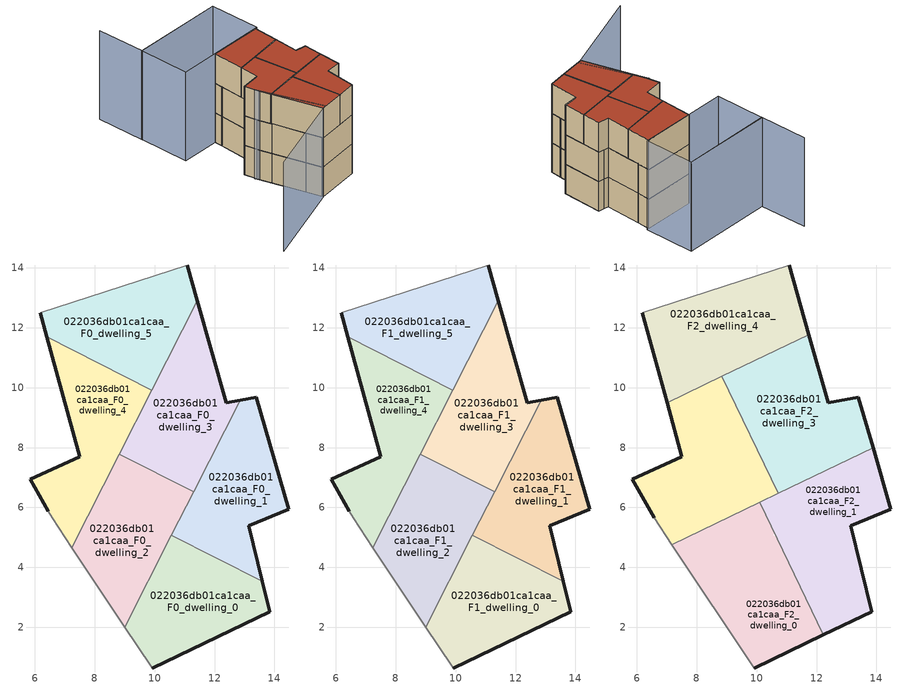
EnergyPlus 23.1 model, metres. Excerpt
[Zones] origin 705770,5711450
022036db01ca1caa_F0_dwelling_0
 floor ground (EU_floor_Construction): 13.84,2.52 13.59,3.54 10.56,5.07 9.01,2.01 9.86,0.72 9.92,0.64 z0
 wall outside (EU_wall_Construction): 13.59,3.54 13.84,2.52 9.92,0.64 z0:3
 wall adiabatic (EU_wall_Construction): 9.92,0.64 9.86,0.72 9.01,2.01 z0:3
 wall to 022036db01ca1caa_F0_dwelling_1 (EU_wall_Construction): 10.56,5.07 13.59,3.54 z0:3
 wall to 022036db01ca1caa_F0_dwelling_2 (EU_wall_Construction): 9.01,2.01 10.56,5.07 z0:3
022036db01ca1caa_F0_dwelling_1
 floor ground (EU_floor_Construction): 13.59,3.54 13.15,5.38 14.48,5.93 13.4,9.68 12.85,9.58 10.56,5.07 z0
 wall outside (EU_wall_Construction): 12.85,9.58 13.4,9.68 14.48,5.93 13.15,5.38 13.59,3.54 z0:3
 wall to 022036db01ca1caa_F0_dwelling_3 (EU_wall_Construction): 11.3,6.53 12.85,9.58 z0:3
 wall to 022036db01ca1caa_F0_dwelling_2 (EU_wall_Construction): 10.56,5.07 11.3,6.53 z0:3
022036db01ca1caa_F0_dwelling_2
 floor ground (EU_floor_Construction): 9.01,2.01 11.3,6.53 8.83,7.78 7.24,4.65 z0
 wall to 022036db01ca1caa_F0_dwelling_3 (EU_wall_Construction): 8.83,7.78 11.3,6.53 z0:3
 wall adiabatic (EU_wall_Construction): 9.01,2.01 7.24,4.65 z0:3
 wall to 022036db01ca1caa_F0_dwelling_4 (EU_wall_Construction): 7.24,4.65 8.83,7.78 z0:3
022036db01ca1caa_F0_dwelling_3
 floor ground (EU_floor_Construction): 11.3,6.53 12.85,9.58 12.39,9.5 11.42,12.9 8.83,7.78 z0
 wall outside (EU_wall_Construction): 11.42,12.9 12.39,9.5 12.85,9.58 z0:3
 wall to 022036db01ca1caa_F0_dwelling_5 (EU_wall_Construction): 9.91,9.92 11.42,12.9 z0:3
 wall to 022036db01ca1caa_F0_dwelling_4 (EU_wall_Construction): 8.83,7.78 9.91,9.92 z0:3
022036db01ca1caa_F0_dwelling_4
 floor ground (EU_floor_Construction): 7.24,4.65 9.91,9.92 6.4,11.7 7.46,7.87 7.51,7.69 5.85,6.93 6.44,5.88 6.57,5.65 z0
 wall outside (EU_wall_Construction): 6.44,5.88 5.85,6.93 7.51,7.69 7.46,7.87 6.4,11.7 z0:3
 wall adiabatic (EU_wall_Construction): 7.24,4.65 6.57,5.65 6.44,5.88 z0:3
 wall to 022036db01ca1caa_F0_dwelling_5 (EU_wall_Construction): 6.4,11.7 9.91,9.92 z0:3
022036db01ca1caa_F0_dwelling_5
 floor ground (EU_floor_Construction): 9.91,9.92 11.42,12.9 11.08,14.09 6.19,12.49 6.4,11.7 z0
 wall outside (EU_wall_Construction): 6.4,11.7 6.19,12.49 / 11.08,14.09 11.42,12.9 z0:3
 wall adiabatic (EU_wall_Construction): 6.19,12.49 11.08,14.09 z0:3
022036db01ca1caa_F1_dwelling_0
 floor to 022036db01ca1caa_F0_dwelling_0 (EU_floor_Construction): 13.84,2.52 13.59,3.54 10.56,5.07 9.01,2.01 9.86,0.72 9.92,0.64 z3
 wall outside (EU_wall_Construction): 13.59,3.54 13.84,2.52 9.92,0.64 z3:6
 wall adiabatic (EU_wall_Construction): 9.92,0.64 9.86,0.72 9.01,2.01 z3:6
 wall to 022036db01ca1caa_F1_dwelling_1 (EU_wall_Construction): 10.56,5.07 13.59,3.54 z3:6
 wall to 022036db01ca1caa_F1_dwelling_2 (EU_wall_Construction): 9.01,2.01 10.56,5.07 z3:6
022036db01ca1caa_F1_dwelling_1
 floor to 022036db01ca1caa_F0_dwelling_1 (EU_floor_Construction): 13.59,3.54 13.15,5.38 14.48,5.93 13.4,9.68 12.85,9.58 10.56,5.07 z3
 wall outside (EU_wall_Construction): 12.85,9.58 13.4,9.68 14.48,5.93 13.15,5.38 13.59,3.54 z3:6
 wall to 022036db01ca1caa_F1_dwelling_3 (EU_wall_Construction): 11.3,6.53 12.85,9.58 z3:6
 wall to 022036db01ca1caa_F1_dwelling_2 (EU_wall_Construction): 10.56,5.07 11.3,6.53 z3:6
022036db01ca1caa_F1_dwelling_2
 floor to 022036db01ca1caa_F0_dwelling_2 (EU_floor_Construction): 9.01,2.01 11.3,6.53 8.83,7.78 7.24,4.65 z3
 wall to 022036db01ca1caa_F1_dwelling_3 (EU_wall_Construction): 8.83,7.78 11.3,6.53 z3:6
 wall adiabatic (EU_wall_Construction): 9.01,2.01 7.24,4.65 z3:6
 wall to 022036db01ca1caa_F1_dwelling_4 (EU_wall_Construction): 7.24,4.65 8.83,7.78 z3:6
 ceiling adiabatic (EU_roof_Construction): 10.5,6.93 10.72,6.47 7.33,4.84 8.83,7.78 z6
022036db01ca1caa_F1_dwelling_3
 floor to 022036db01ca1caa_F0_dwelling_3 (EU_floor_Construction): 11.3,6.53 12.85,9.58 12.39,9.5 11.42,12.9 8.83,7.78 z3
 wall outside (EU_wall_Construction): 11.42,12.9 12.39,9.5 12.85,9.58 z3:6
 wall to 022036db01ca1caa_F1_dwelling_5 (EU_wall_Construction): 9.91,9.92 11.42,12.9 z3:6
 wall to 022036db01ca1caa_F1_dwelling_4 (EU_wall_Construction): 8.83,7.78 9.91,9.92 z3:6
 ceiling adiabatic (EU_roof_Construction): 9.47,9.06 10.5,6.93 8.83,7.78 z6
022036db01ca1caa_F1_dwelling_4
 floor to 022036db01ca1caa_F0_dwelling_4 (EU_floor_Construction): 7.24,4.65 9.91,9.92 6.4,11.7 7.46,7.87 7.51,7.69 5.85,6.93 6.44,5.88 6.57,5.65 z3
 wall outside (EU_wall_Construction): 6.44,5.88 5.85,6.93 7.51,7.69 7.46,7.87 6.4,11.7 z3:6
 wall adiabatic (EU_wall_Construction): 7.24,4.65 6.57,5.65 6.44,5.88 z3:6
 wall to 022036db01ca1caa_F1_dwelling_5 (EU_wall_Construction): 6.4,11.7 9.91,9.92 z3:6
022036db01ca1caa_F1_dwelling_5
 floor to 022036db01ca1caa_F0_dwelling_5 (EU_floor_Construction): 9.91,9.92 11.42,12.9 11.08,14.09 6.19,12.49 6.4,11.7 z3
 wall outside (EU_wall_Construction): 6.4,11.7 6.19,12.49 / 11.08,14.09 11.42,12.9 z3:6
 wall adiabatic (EU_wall_Construction): 6.19,12.49 11.08,14.09 z3:6
022036db01ca1caa_F2_dwelling_0
 floor to 022036db01ca1caa_F1_dwelling_0 (EU_floor_Construction): 12.23,1.75 10.65,5.03 10.56,5.07 9.01,2.01 9.92,0.64 z6
 floor to 022036db01ca1caa_F1_dwelling_2 (EU_floor_Construction): 9.01,2.01 10.6,5.14 10.1,6.17 7.33,4.84 7.24,4.65 z6
 floor to 022036db01ca1caa_F1_dwelling_4 (EU_floor_Construction): 7.24,4.65 7.33,4.84 7.17,4.76 z6
 wall outside (EU_wall_Construction): 12.23,1.75 9.92,0.64 z6:9
 wall adiabatic (EU_wall_Construction): 9.92,0.64 7.17,4.76 z6:9
 wall to 022036db01ca1caa_F2_dwelling_1 (EU_wall_Construction): 10.1,6.17 12.23,1.75 z6:9
 wall to 022036db01ca1caa_F2_dwelling_2 (EU_wall_Construction): 7.17,4.76 10.1,6.17 z6:9
 roof outside (EU_roof_Construction): 10.1,6.17 12.23,1.75 9.92,0.64 7.17,4.76 z9
022036db01ca1caa_F2_dwelling_1
 floor to 022036db01ca1caa_F1_dwelling_1 (EU_floor_Construction): 13.59,3.54 13.15,5.38 14.48,5.93 13.89,7.99 11.45,6.82 10.6,5.14 10.65,5.03 z6
 floor to 022036db01ca1caa_F1_dwelling_0 (EU_floor_Construction): 13.84,2.52 13.59,3.54 10.65,5.03 12.23,1.75 z6
 floor to 022036db01ca1caa_F1_dwelling_3 (EU_floor_Construction): 11.3,6.53 11.45,6.82 11.07,6.64 z6
 floor to 022036db01ca1caa_F1_dwelling_2 (EU_floor_Construction): 10.6,5.14 11.3,6.53 11.07,6.64 10.1,6.17 z6
 wall outside (EU_wall_Construction): 13.89,7.99 14.48,5.93 13.15,5.38 13.84,2.52 12.23,1.75 z6:9
 wall to 022036db01ca1caa_F2_dwelling_3 (EU_wall_Construction): 10.72,6.47 13.89,7.99 z6:9
 wall to 022036db01ca1caa_F2_dwelling_2 (EU_wall_Construction): 10.1,6.17 10.72,6.47 z6:9
 roof outside (EU_roof_Construction): 13.89,7.99 14.48,5.93 13.15,5.38 13.84,2.52 12.23,1.75 10.1,6.17 z9
022036db01ca1caa_F2_dwelling_2
 floor to 022036db01ca1caa_F1_dwelling_4 (EU_floor_Construction): 7.33,4.84 9.47,9.06 8.84,10.37 7.01,9.49 7.46,7.87 7.51,7.69 5.85,6.93 6.44,5.88 6.57,5.65 7.17,4.76 z6
 floor adiabatic (EU_floor_Construction): 10.72,6.47 9.21,9.6 9.47,9.06 7.33,4.84 7.17,4.76 z6
 wall outside (EU_wall_Construction): 6.57,5.65 5.85,6.93 7.51,7.69 7.01,9.49 z6:9
 wall to 022036db01ca1caa_F2_dwelling_3 (EU_wall_Construction): 8.84,10.37 10.72,6.47 z6:9
 wall adiabatic (EU_wall_Construction): 7.17,4.76 6.57,5.65 z6:9
 wall to 022036db01ca1caa_F2_dwelling_4 (EU_wall_Construction): 7.01,9.49 8.84,10.37 z6:9
 roof outside (EU_roof_Construction): 8.84,10.37 10.72,6.47 7.17,4.76 6.57,5.65 5.85,6.93 7.51,7.69 7.01,9.49 z9
022036db01ca1caa_F2_dwelling_3
 floor to 022036db01ca1caa_F1_dwelling_3 (EU_floor_Construction): 11.45,6.82 12.85,9.58 12.39,9.5 11.74,11.77 10.56,11.2 9.47,9.06 10.5,6.93 11.07,6.64 z6
 floor to 022036db01ca1caa_F1_dwelling_1 (EU_floor_Construction): 13.89,7.99 13.4,9.68 12.85,9.58 11.45,6.82 z6
 floor to 022036db01ca1caa_F1_dwelling_5 (EU_floor_Construction): 9.91,9.92 10.56,11.2 8.93,10.42 z6
 floor to 022036db01ca1caa_F1_dwelling_2 (EU_floor_Construction): 11.07,6.64 10.5,6.93 10.72,6.47 z6
 floor to 022036db01ca1caa_F1_dwelling_4 (EU_floor_Construction): 9.47,9.06 9.91,9.92 8.93,10.42 8.84,10.37 z6
 wall outside (EU_wall_Construction): 11.74,11.77 12.39,9.5 13.4,9.68 13.89,7.99 z6:9
 wall to 022036db01ca1caa_F2_dwelling_4 (EU_wall_Construction): 8.84,10.37 11.74,11.77 z6:9
 roof outside (EU_roof_Construction): 11.74,11.77 12.39,9.5 13.4,9.68 13.89,7.99 10.72,6.47 8.84,10.37 z9
022036db01ca1caa_F2_dwelling_4
 floor to 022036db01ca1caa_F1_dwelling_5 (EU_floor_Construction): 10.56,11.2 11.42,12.9 11.08,14.09 6.19,12.49 6.4,11.7 8.93,10.42 z6
 floor to 022036db01ca1caa_F1_dwelling_3 (EU_floor_Construction): 11.74,11.77 11.42,12.9 10.56,11.2 z6
 floor to 022036db01ca1caa_F1_dwelling_4 (EU_floor_Construction): 8.93,10.42 6.4,11.7 7.01,9.49 z6
 wall outside (EU_wall_Construction): 7.01,9.49 6.19,12.49 / 11.08,14.09 11.74,11.77 z6:9
 wall adiabatic (EU_wall_Construction): 6.19,12.49 11.08,14.09 z6:9
 roof outside (EU_roof_Construction): 11.08,14.09 11.74,11.77 7.01,9.49 6.19,12.49 z9
shading: 6.3,5.99 10.26,0.9 / 10.26,0.9 2.88,-4.83 / 2.65,11.26 1.06,15.97 / 1.06,15.97 9.67,18.87 / 9.67,18.87 11.26,14.15 / 11.26,14.15 2.65,11.26 / 9.67,18.87 1.08,15.92 / 1.08,15.92 -0.47,20.42 z0:9
[Building]
EU S2 Campaign: North Axis=0; Terrain=City; Solar Distribution=FullExterior
[Site:Location]
London: Latitude=51.5; Longitude=-0.5; Time Zone=0; Elevation=25
[SizingPeriod:WeatherFileDays]
AnnualSizingPeriod: Begin Month=1; Begin Day of Month=1; End Month=12; End Day of Month=31; Day of Week for Start Day=Monday; Use Weather File Daylight Saving Period=No; Use Weather File Rain and Snow Indicators=No
[MATERIAL]
EU_InternalMass_Material: Roughness=MediumRough; Thickness=0.1; Conductivity=1; Density=1800; Specific Heat=900; Thermal Absorptance=0.9; Solar Absorptance=0.7; Visible Absorptance=0.7
[MATERIAL:NOMASS] Roughness=MediumRough; Thermal Absorptance=0.9; Solar Absorptance=0.7; Visible Absorptance=0.7
Name | Thermal Resistance
EU_wall_NoMass | 1.04674
EU_roof_NoMass | 4.32442
EU_floor_NoMass | 2.04616
[CONSTRUCTION]
EU_wall_Construction: EU_wall_NoMass
EU_roof_Construction: EU_roof_NoMass
EU_floor_Construction: EU_floor_NoMass
EU_InternalMass_Construction: EU_InternalMass_Material
[ZONE] Type=1; Multiplier=1; Ceiling Height=autocalculate; Floor Area=autocalculate; Part of Total Floor Area=Yes
Name | Volume
022036db01ca1caa_F0_dwelling_0; 022036db01ca1caa_F1_dwelling_0; 022036db01ca1caa_F0_dwelling_2; 022036db01ca1caa_F1_dwelling_2 | 35.6631
022036db01ca1caa_F2_dwelling_0 | 42.7976
022036db01ca1caa_F0_dwelling_1; 022036db01ca1caa_F1_dwelling_1; 022036db01ca1caa_F0_dwelling_5; 022036db01ca1caa_F1_dwelling_5 | 35.6572
022036db01ca1caa_F2_dwelling_1 | 42.7874
022036db01ca1caa_F2_dwelling_2; 022036db01ca1caa_F2_dwelling_4 | 42.7947
022036db01ca1caa_F0_dwelling_3; 022036db01ca1caa_F1_dwelling_3 | 35.6609
022036db01ca1caa_F2_dwelling_3 | 42.7903
022036db01ca1caa_F0_dwelling_4; 022036db01ca1caa_F1_dwelling_4 | 35.6587
[INTERNALMASS] Construction=EU_InternalMass_Construction
Name | Zone or ZoneList | Surface Area
022036db01ca1caa_F0_dwelling_0_EU_InternalMass | 022036db01ca1caa_F0_dwelling_0 | 11.8878
022036db01ca1caa_F0_dwelling_1_EU_InternalMass | 022036db01ca1caa_F0_dwelling_1 | 11.8855
022036db01ca1caa_F0_dwelling_2_EU_InternalMass | 022036db01ca1caa_F0_dwelling_2 | 11.8874
022036db01ca1caa_F0_dwelling_3_EU_InternalMass | 022036db01ca1caa_F0_dwelling_3 | 11.8869
022036db01ca1caa_F0_dwelling_4_EU_InternalMass | 022036db01ca1caa_F0_dwelling_4 | 11.886
022036db01ca1caa_F0_dwelling_5_EU_InternalMass | 022036db01ca1caa_F0_dwelling_5 | 11.8855
022036db01ca1caa_F1_dwelling_0_EU_InternalMass | 022036db01ca1caa_F1_dwelling_0 | 11.8878
022036db01ca1caa_F1_dwelling_1_EU_InternalMass | 022036db01ca1caa_F1_dwelling_1 | 11.8855
022036db01ca1caa_F1_dwelling_2_EU_InternalMass | 022036db01ca1caa_F1_dwelling_2 | 11.8874
022036db01ca1caa_F1_dwelling_3_EU_InternalMass | 022036db01ca1caa_F1_dwelling_3 | 11.8869
022036db01ca1caa_F1_dwelling_4_EU_InternalMass | 022036db01ca1caa_F1_dwelling_4 | 11.886
022036db01ca1caa_F1_dwelling_5_EU_InternalMass | 022036db01ca1caa_F1_dwelling_5 | 11.8855
022036db01ca1caa_F2_dwelling_0_EU_InternalMass | 022036db01ca1caa_F2_dwelling_0 | 14.2667
022036db01ca1caa_F2_dwelling_1_EU_InternalMass | 022036db01ca1caa_F2_dwelling_1 | 14.2622
022036db01ca1caa_F2_dwelling_2_EU_InternalMass | 022036db01ca1caa_F2_dwelling_2 | 14.2648
022036db01ca1caa_F2_dwelling_3_EU_InternalMass | 022036db01ca1caa_F2_dwelling_3 | 14.2633
022036db01ca1caa_F2_dwelling_4_EU_InternalMass | 022036db01ca1caa_F2_dwelling_4 | 14.2648
[OTHEREQUIPMENT] Fuel Type=Electricity; Design Level Calculation Method=Watts/Area; Power per Zone Floor Area=1; Fraction Latent=0; Fraction Radiant=0; Fraction Lost=0; Carbon Dioxide Generation Rate=0; EndUse Subcategory=EU_Step8_InternalGains
Name | Zone or ZoneList or Space or SpaceList | Schedule
EU_Step8_InternalGain_022036db01ca1caa_F0_dwelling_0_f000 | 022036db01ca1caa_F0_dwelling_0 | EU_Step8_GainSchedule_022036db01ca1caa_F0_dwelling_0_f000
EU_Step8_InternalGain_022036db01ca1caa_F0_dwelling_1_f000 | 022036db01ca1caa_F0_dwelling_1 | EU_Step8_GainSchedule_022036db01ca1caa_F0_dwelling_1_f000
EU_Step8_InternalGain_022036db01ca1caa_F0_dwelling_2_f000 | 022036db01ca1caa_F0_dwelling_2 | EU_Step8_GainSchedule_022036db01ca1caa_F0_dwelling_2_f000
EU_Step8_InternalGain_022036db01ca1caa_F0_dwelling_3_f000 | 022036db01ca1caa_F0_dwelling_3 | EU_Step8_GainSchedule_022036db01ca1caa_F0_dwelling_3_f000
EU_Step8_InternalGain_022036db01ca1caa_F0_dwelling_4_f000 | 022036db01ca1caa_F0_dwelling_4 | EU_Step8_GainSchedule_022036db01ca1caa_F0_dwelling_4_f000
EU_Step8_InternalGain_022036db01ca1caa_F0_dwelling_5_f000 | 022036db01ca1caa_F0_dwelling_5 | EU_Step8_GainSchedule_022036db01ca1caa_F0_dwelling_5_f000
EU_Step8_InternalGain_022036db01ca1caa_F1_dwelling_0_f000 | 022036db01ca1caa_F1_dwelling_0 | EU_Step8_GainSchedule_022036db01ca1caa_F1_dwelling_0_f000
EU_Step8_InternalGain_022036db01ca1caa_F1_dwelling_1_f000 | 022036db01ca1caa_F1_dwelling_1 | EU_Step8_GainSchedule_022036db01ca1caa_F1_dwelling_1_f000
EU_Step8_InternalGain_022036db01ca1caa_F1_dwelling_2_f000 | 022036db01ca1caa_F1_dwelling_2 | EU_Step8_GainSchedule_022036db01ca1caa_F1_dwelling_2_f000
EU_Step8_InternalGain_022036db01ca1caa_F1_dwelling_3_f000 | 022036db01ca1caa_F1_dwelling_3 | EU_Step8_GainSchedule_022036db01ca1caa_F1_dwelling_3_f000
EU_Step8_InternalGain_022036db01ca1caa_F1_dwelling_4_f000 | 022036db01ca1caa_F1_dwelling_4 | EU_Step8_GainSchedule_022036db01ca1caa_F1_dwelling_4_f000
EU_Step8_InternalGain_022036db01ca1caa_F1_dwelling_5_f000 | 022036db01ca1caa_F1_dwelling_5 | EU_Step8_GainSchedule_022036db01ca1caa_F1_dwelling_5_f000
EU_Step8_InternalGain_022036db01ca1caa_F2_dwelling_0_f000 | 022036db01ca1caa_F2_dwelling_0 | EU_Step8_GainSchedule_022036db01ca1caa_F2_dwelling_0_f000
EU_Step8_InternalGain_022036db01ca1caa_F2_dwelling_1_f000 | 022036db01ca1caa_F2_dwelling_1 | EU_Step8_GainSchedule_022036db01ca1caa_F2_dwelling_1_f000
EU_Step8_InternalGain_022036db01ca1caa_F2_dwelling_2_f000 | 022036db01ca1caa_F2_dwelling_2 | EU_Step8_GainSchedule_022036db01ca1caa_F2_dwelling_2_f000
EU_Step8_InternalGain_022036db01ca1caa_F2_dwelling_3_f000 | 022036db01ca1caa_F2_dwelling_3 | EU_Step8_GainSchedule_022036db01ca1caa_F2_dwelling_3_f000
EU_Step8_InternalGain_022036db01ca1caa_F2_dwelling_4_f000 | 022036db01ca1caa_F2_dwelling_4 | EU_Step8_GainSchedule_022036db01ca1caa_F2_dwelling_4_f000
[ZONEVENTILATION:DESIGNFLOWRATE] Schedule=EU_AlwaysOn; Design Flow Rate Calculation Method=AirChanges/Hour; Air Changes per Hour=0.488719; Ventilation Type=Natural; Fan Pressure Rise=0; Fan Total Efficiency=1; Constant Term Coefficient=1; Temperature Term Coefficient=0; Velocity Term Coefficient=0; Velocity Squared Term Coefficient=0; Minimum Indoor Temperature=-100; Maximum Indoor Temperature=100; Delta Temperature=-100; Minimum Outdoor Temperature=-100; Maximum Outdoor Temperature=100; Maximum Wind Speed=40
Name | Zone or ZoneList or Space or SpaceList
EU_ConstantAir_022036db01ca1caa_F0_dwelling_0 | 022036db01ca1caa_F0_dwelling_0
EU_ConstantAir_022036db01ca1caa_F0_dwelling_1 | 022036db01ca1caa_F0_dwelling_1
EU_ConstantAir_022036db01ca1caa_F0_dwelling_2 | 022036db01ca1caa_F0_dwelling_2
EU_ConstantAir_022036db01ca1caa_F0_dwelling_3 | 022036db01ca1caa_F0_dwelling_3
EU_ConstantAir_022036db01ca1caa_F0_dwelling_4 | 022036db01ca1caa_F0_dwelling_4
EU_ConstantAir_022036db01ca1caa_F0_dwelling_5 | 022036db01ca1caa_F0_dwelling_5
EU_ConstantAir_022036db01ca1caa_F1_dwelling_0 | 022036db01ca1caa_F1_dwelling_0
EU_ConstantAir_022036db01ca1caa_F1_dwelling_1 | 022036db01ca1caa_F1_dwelling_1
EU_ConstantAir_022036db01ca1caa_F1_dwelling_2 | 022036db01ca1caa_F1_dwelling_2
EU_ConstantAir_022036db01ca1caa_F1_dwelling_3 | 022036db01ca1caa_F1_dwelling_3
EU_ConstantAir_022036db01ca1caa_F1_dwelling_4 | 022036db01ca1caa_F1_dwelling_4
EU_ConstantAir_022036db01ca1caa_F1_dwelling_5 | 022036db01ca1caa_F1_dwelling_5
EU_ConstantAir_022036db01ca1caa_F2_dwelling_0 | 022036db01ca1caa_F2_dwelling_0
EU_ConstantAir_022036db01ca1caa_F2_dwelling_1 | 022036db01ca1caa_F2_dwelling_1
EU_ConstantAir_022036db01ca1caa_F2_dwelling_2 | 022036db01ca1caa_F2_dwelling_2
EU_ConstantAir_022036db01ca1caa_F2_dwelling_3 | 022036db01ca1caa_F2_dwelling_3
EU_ConstantAir_022036db01ca1caa_F2_dwelling_4 | 022036db01ca1caa_F2_dwelling_4
[HVACTEMPLATE:THERMOSTAT] Constant Heating Setpoint=20; Constant Cooling Setpoint=50
EU_HeatOnly_022036db01ca1caa_F0_dwelling_0; EU_HeatOnly_022036db01ca1caa_F0_dwelling_1; EU_HeatOnly_022036db01ca1caa_F0_dwelling_2; EU_HeatOnly_022036db01ca1caa_F0_dwelling_3; EU_HeatOnly_022036db01ca1caa_F0_dwelling_4; EU_HeatOnly_022036db01ca1caa_F0_dwelling_5; EU_HeatOnly_022036db01ca1caa_F1_dwelling_0; EU_HeatOnly_022036db01ca1caa_F1_dwelling_1; EU_HeatOnly_022036db01ca1caa_F1_dwelling_2; EU_HeatOnly_022036db01ca1caa_F1_dwelling_3; EU_HeatOnly_022036db01ca1caa_F1_dwelling_4; EU_HeatOnly_022036db01ca1caa_F1_dwelling_5; EU_HeatOnly_022036db01ca1caa_F2_dwelling_0; EU_HeatOnly_022036db01ca1caa_F2_dwelling_1; EU_HeatOnly_022036db01ca1caa_F2_dwelling_2; EU_HeatOnly_022036db01ca1caa_F2_dwelling_3; EU_HeatOnly_022036db01ca1caa_F2_dwelling_4
[HVACTEMPLATE:ZONE:IDEALLOADSAIRSYSTEM] System Availability Schedule=EU_AlwaysOn; Maximum Heating Supply Air Temperature=50; Minimum Cooling Supply Air Temperature=13; Maximum Heating Supply Air Humidity Ratio=0.0156; Minimum Cooling Supply Air Humidity Ratio=0.0077; Heating Limit=NoLimit; Cooling Limit=NoLimit; Heating Availability Schedule=EU_AlwaysOn; Cooling Availability Schedule=EU_CoolingOff; Dehumidification Control Type=ConstantSensibleHeatRatio; Cooling Sensible Heat Ratio=0.7; Dehumidification Setpoint=60; Humidification Control Type=None; Humidification Setpoint=30; Outdoor Air Method=None; Outdoor Air Flow Rate per Person=0.00944; Outdoor Air Flow Rate per Zone Floor Area=0; Outdoor Air Flow Rate per Zone=0; Demand Controlled Ventilation Type=None; Outdoor Air Economizer Type=NoEconomizer; Heat Recovery Type=None; Sensible Heat Recovery Effectiveness=0.7; Latent Heat Recovery Effectiveness=0.65
Name | Template Thermostat
022036db01ca1caa_F0_dwelling_0 | EU_HeatOnly_022036db01ca1caa_F0_dwelling_0
022036db01ca1caa_F0_dwelling_1 | EU_HeatOnly_022036db01ca1caa_F0_dwelling_1
022036db01ca1caa_F0_dwelling_2 | EU_HeatOnly_022036db01ca1caa_F0_dwelling_2
022036db01ca1caa_F0_dwelling_3 | EU_HeatOnly_022036db01ca1caa_F0_dwelling_3
022036db01ca1caa_F0_dwelling_4 | EU_HeatOnly_022036db01ca1caa_F0_dwelling_4
022036db01ca1caa_F0_dwelling_5 | EU_HeatOnly_022036db01ca1caa_F0_dwelling_5
022036db01ca1caa_F1_dwelling_0 | EU_HeatOnly_022036db01ca1caa_F1_dwelling_0
022036db01ca1caa_F1_dwelling_1 | EU_HeatOnly_022036db01ca1caa_F1_dwelling_1
022036db01ca1caa_F1_dwelling_2 | EU_HeatOnly_022036db01ca1caa_F1_dwelling_2
022036db01ca1caa_F1_dwelling_3 | EU_HeatOnly_022036db01ca1caa_F1_dwelling_3
022036db01ca1caa_F1_dwelling_4 | EU_HeatOnly_022036db01ca1caa_F1_dwelling_4
022036db01ca1caa_F1_dwelling_5 | EU_HeatOnly_022036db01ca1caa_F1_dwelling_5
022036db01ca1caa_F2_dwelling_0 | EU_HeatOnly_022036db01ca1caa_F2_dwelling_0
022036db01ca1caa_F2_dwelling_1 | EU_HeatOnly_022036db01ca1caa_F2_dwelling_1
022036db01ca1caa_F2_dwelling_2 | EU_HeatOnly_022036db01ca1caa_F2_dwelling_2
022036db01ca1caa_F2_dwelling_3 | EU_HeatOnly_022036db01ca1caa_F2_dwelling_3
022036db01ca1caa_F2_dwelling_4 | EU_HeatOnly_022036db01ca1caa_F2_dwelling_4
[SIZING:ZONE] Zone Cooling Design Supply Air Temperature Input Method=SupplyAirTemperature; Zone Cooling Design Supply Air Temperature=13; Zone Heating Design Supply Air Temperature Input Method=SupplyAirTemperature; Zone Heating Design Supply Air Temperature=50; Zone Cooling Design Supply Air Humidity Ratio=0.008; Zone Heating Design Supply Air Humidity Ratio=0.008; Cooling Design Air Flow Method=DesignDay; Cooling Design Air Flow Rate=0; Cooling Minimum Air Flow per Zone Floor Area=0.000762; Cooling Minimum Air Flow=0; Cooling Minimum Air Flow Fraction=0.2; Heating Design Air Flow Method=DesignDay; Heating Design Air Flow Rate=0; Heating Maximum Air Flow per Zone Floor Area=0.002032; Heating Maximum Air Flow=0.141576; Heating Maximum Air Flow Fraction=0.3; Account for Dedicated Outdoor Air System=No; Dedicated Outdoor Air System Control Strategy=NeutralSupplyAir; Dedicated Outdoor Air Low Setpoint Temperature for Design=autosize; Dedicated Outdoor Air High Setpoint Temperature for Design=autosize; Zone Load Sizing Method=Sensible Load Only No Latent Load; Zone Latent Cooling Design Supply Air Humidity Ratio Input Method=HumidityRatioDifference; Zone Cooling Design Supply Air Humidity Ratio Difference=0.005; Zone Latent Heating Design Supply Air Humidity Ratio Input Method=HumidityRatioDifference; Zone Humidification Design Supply Air Humidity Ratio Difference=0.005
022036db01ca1caa_F0_dwelling_0; 022036db01ca1caa_F0_dwelling_1; 022036db01ca1caa_F0_dwelling_2; 022036db01ca1caa_F0_dwelling_3; 022036db01ca1caa_F0_dwelling_4; 022036db01ca1caa_F0_dwelling_5; 022036db01ca1caa_F1_dwelling_0; 022036db01ca1caa_F1_dwelling_1; 022036db01ca1caa_F1_dwelling_2; 022036db01ca1caa_F1_dwelling_3; 022036db01ca1caa_F1_dwelling_4; 022036db01ca1caa_F1_dwelling_5; 022036db01ca1caa_F2_dwelling_0; 022036db01ca1caa_F2_dwelling_1; 022036db01ca1caa_F2_dwelling_2; 022036db01ca1caa_F2_dwelling_3; 022036db01ca1caa_F2_dwelling_4
[SCHEDULE:CONSTANT]
Name | Hourly Value
EU_AlwaysOn | 1
EU_CoolingOff | 0
[SCHEDULE:FILE] Column Number=1; Rows to Skip at Top=0; Number of Hours of Data=8760; Column Separator=Comma; Interpolate to Timestep=No; Minutes per Item=60; Adjust Schedule for Daylight Savings=Yes
Name | File
EU_Step8_GainSchedule_022036db01ca1caa_F0_dwelling_0_f000 | ../../schedules/022036db01ca1caa/022036db01ca1caa_F0_dwelling_0_f000_gain.csv
EU_Step8_GainSchedule_022036db01ca1caa_F0_dwelling_1_f000 | ../../schedules/022036db01ca1caa/022036db01ca1caa_F0_dwelling_1_f000_gain.csv
EU_Step8_GainSchedule_022036db01ca1caa_F0_dwelling_2_f000 | ../../schedules/022036db01ca1caa/022036db01ca1caa_F0_dwelling_2_f000_gain.csv
EU_Step8_GainSchedule_022036db01ca1caa_F0_dwelling_3_f000 | ../../schedules/022036db01ca1caa/022036db01ca1caa_F0_dwelling_3_f000_gain.csv
EU_Step8_GainSchedule_022036db01ca1caa_F0_dwelling_4_f000 | ../../schedules/022036db01ca1caa/022036db01ca1caa_F0_dwelling_4_f000_gain.csv
EU_Step8_GainSchedule_022036db01ca1caa_F0_dwelling_5_f000 | ../../schedules/022036db01ca1caa/022036db01ca1caa_F0_dwelling_5_f000_gain.csv
EU_Step8_GainSchedule_022036db01ca1caa_F1_dwelling_0_f000 | ../../schedules/022036db01ca1caa/022036db01ca1caa_F1_dwelling_0_f000_gain.csv
EU_Step8_GainSchedule_022036db01ca1caa_F1_dwelling_1_f000 | ../../schedules/022036db01ca1caa/022036db01ca1caa_F1_dwelling_1_f000_gain.csv
EU_Step8_GainSchedule_022036db01ca1caa_F1_dwelling_2_f000 | ../../schedules/022036db01ca1caa/022036db01ca1caa_F1_dwelling_2_f000_gain.csv
EU_Step8_GainSchedule_022036db01ca1caa_F1_dwelling_3_f000 | ../../schedules/022036db01ca1caa/022036db01ca1caa_F1_dwelling_3_f000_gain.csv
EU_Step8_GainSchedule_022036db01ca1caa_F1_dwelling_4_f000 | ../../schedules/022036db01ca1caa/022036db01ca1caa_F1_dwelling_4_f000_gain.csv
EU_Step8_GainSchedule_022036db01ca1caa_F1_dwelling_5_f000 | ../../schedules/022036db01ca1caa/022036db01ca1caa_F1_dwelling_5_f000_gain.csv
EU_Step8_GainSchedule_022036db01ca1caa_F2_dwelling_0_f000 | ../../schedules/022036db01ca1caa/022036db01ca1caa_F2_dwelling_0_f000_gain.csv
EU_Step8_GainSchedule_022036db01ca1caa_F2_dwelling_1_f000 | ../../schedules/022036db01ca1caa/022036db01ca1caa_F2_dwelling_1_f000_gain.csv
EU_Step8_GainSchedule_022036db01ca1caa_F2_dwelling_2_f000 | ../../schedules/022036db01ca1caa/022036db01ca1caa_F2_dwelling_2_f000_gain.csv
EU_Step8_GainSchedule_022036db01ca1caa_F2_dwelling_3_f000 | ../../schedules/022036db01ca1caa/022036db01ca1caa_F2_dwelling_3_f000_gain.csv
EU_Step8_GainSchedule_022036db01ca1caa_F2_dwelling_4_f000 | ../../schedules/022036db01ca1caa/022036db01ca1caa_F2_dwelling_4_f000_gain.csv
